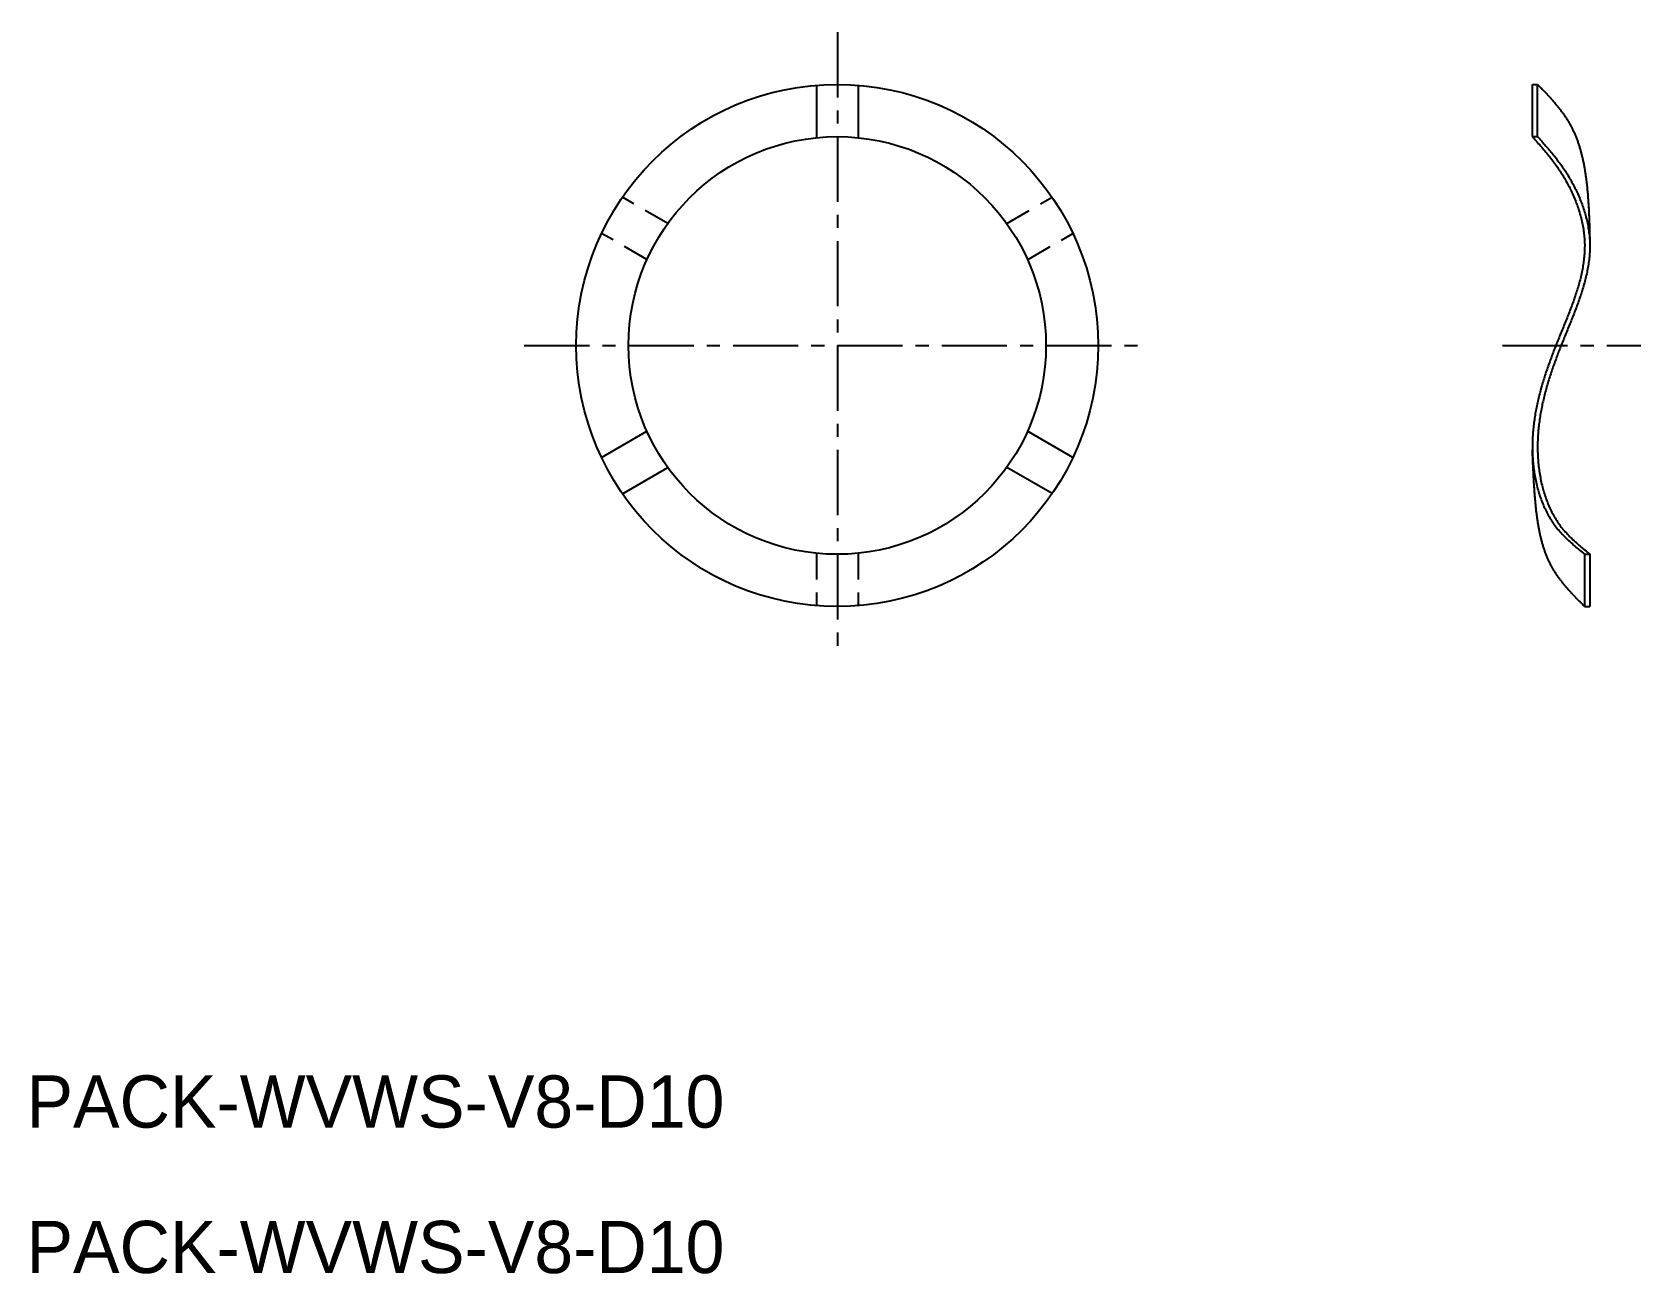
# Model space of a CAD drawing. Extents: x 75.8 to 106.7, y 15.7 to 39.5.
import ezdxf

# ---------------------------------------------------------------- set-up
doc = ezdxf.new("R2010")
doc.units = 0
doc.linetypes.add('CENTER', pattern=[2, 1.25, -0.25, 0.25, -0.25])
doc.linetypes.add('DASHED', pattern=[0.75, 0.5, -0.25])
doc.layers.get('0').update_dxf_attribs({"linetype": 'CONTINUOUS'})
doc.layers.add('CENTER', color=1, linetype='CENTER')

msp = doc.modelspace()

# ---------------------------------------------------------------- linework, layer by layer
at = {"color": 7, "linetype": 'CONTINUOUS'}
for p, q in [((90.867, 38.468), (90.867, 37.464)), ((91.667, 38.468), (91.667, 37.464)), ((104.585, 38.484), (104.685, 38.484)), ((104.585, 37.484), (104.585, 38.484)), ((104.685, 37.484), (104.685, 38.484)), ((104.585, 37.484), (104.685, 37.484)), ((86.749, 31.338), (87.618, 31.84)), ((95.781, 31.34), (94.912, 31.842)), ((87.149, 30.645), (88.018, 31.147)), ((95.381, 30.647), (94.512, 31.149)), ((105.585, 29.484), (105.585, 28.484)), ((105.585, 29.484), (105.685, 29.484)), ((105.685, 29.484), (105.685, 28.484)), ((105.585, 28.484), (105.685, 28.484))]:
    msp.add_line(p, q, dxfattribs=at)
at = {"color": 3, "linetype": 'DASHED'}
for p, q in [((88.018, 35.821), (87.149, 36.323)), ((94.512, 35.82), (95.381, 36.322)), ((87.618, 35.129), (86.749, 35.631)), ((94.912, 35.127), (95.781, 35.629)), ((90.867, 29.504), (90.867, 28.5)), ((91.667, 29.504), (91.667, 28.5))]:
    msp.add_line(p, q, dxfattribs=at)
at = {"color": 7}
for points in [[(104.685, 38.484, 0), (104.697, 38.472, 0), (104.709, 38.459, 0), (104.721, 38.447, 0), (104.733, 38.434, 0), (104.745, 38.421, 0), (104.757, 38.409, 0), (104.769, 38.396, 0), (104.781, 38.384, 0), (104.793, 38.371, 0), (104.804, 38.358, 0), (104.816, 38.346, 0), (104.828, 38.333, 0), (104.84, 38.321, 0), (104.852, 38.308, 0), (104.864, 38.295, 0), (104.875, 38.282, 0), (104.887, 38.27, 0), (104.899, 38.257, 0), (104.911, 38.244, 0), (104.922, 38.231, 0), (104.934, 38.218, 0), (104.945, 38.206, 0), (104.957, 38.193, 0), (104.968, 38.18, 0), (104.979, 38.167, 0), (104.991, 38.154, 0), (105.002, 38.141, 0), (105.013, 38.128, 0), (105.024, 38.115, 0), (105.035, 38.102, 0), (105.046, 38.089, 0), (105.057, 38.075, 0), (105.068, 38.062, 0), (105.079, 38.049, 0), (105.089, 38.035, 0), (105.1, 38.022, 0), (105.11, 38.009, 0), (105.121, 37.995, 0), (105.131, 37.982, 0), (105.141, 37.968, 0), (105.152, 37.954, 0), (105.162, 37.941, 0), (105.172, 37.927, 0), (105.181, 37.913, 0), (105.191, 37.899, 0), (105.201, 37.886, 0), (105.21, 37.871, 0), (105.22, 37.858, 0), (105.229, 37.843, 0), (105.238, 37.829, 0), (105.248, 37.815, 0), (105.257, 37.801, 0), (105.265, 37.786, 0), (105.274, 37.772, 0), (105.283, 37.757, 0), (105.291, 37.743, 0), (105.3, 37.728, 0), (105.308, 37.713, 0), (105.316, 37.699, 0), (105.324, 37.684, 0), (105.332, 37.669, 0), (105.34, 37.654, 0), (105.347, 37.639, 0), (105.355, 37.623, 0), (105.362, 37.608, 0), (105.369, 37.593, 0), (105.377, 37.578, 0), (105.383, 37.562, 0), (105.39, 37.547, 0), (105.397, 37.531, 0), (105.404, 37.516, 0), (105.41, 37.5, 0), (105.417, 37.484, 0), (105.423, 37.468, 0), (105.429, 37.453, 0), (105.435, 37.437, 0), (105.441, 37.421, 0), (105.447, 37.405, 0), (105.453, 37.389, 0), (105.458, 37.372, 0), (105.464, 37.356, 0), (105.469, 37.34, 0), (105.475, 37.324, 0), (105.48, 37.307, 0), (105.485, 37.291, 0), (105.49, 37.275, 0), (105.495, 37.258, 0), (105.5, 37.242, 0), (105.504, 37.225, 0), (105.509, 37.209, 0), (105.514, 37.192, 0), (105.518, 37.175, 0), (105.522, 37.159, 0), (105.527, 37.142, 0), (105.531, 37.125, 0), (105.535, 37.108, 0), (105.539, 37.092, 0), (105.543, 37.075, 0), (105.547, 37.058, 0), (105.551, 37.041, 0), (105.554, 37.024, 0), (105.558, 37.007, 0), (105.561, 36.99, 0), (105.565, 36.973, 0), (105.568, 36.956, 0), (105.571, 36.939, 0), (105.575, 36.922, 0), (105.578, 36.905, 0), (105.581, 36.887, 0), (105.584, 36.87, 0), (105.587, 36.853, 0), (105.59, 36.836, 0), (105.592, 36.819, 0), (105.595, 36.802, 0), (105.598, 36.784, 0), (105.6, 36.767, 0), (105.603, 36.75, 0), (105.605, 36.733, 0), (105.608, 36.715, 0), (105.61, 36.698, 0), (105.612, 36.681, 0), (105.615, 36.664, 0), (105.617, 36.646, 0), (105.619, 36.629, 0), (105.621, 36.612, 0), (105.623, 36.595, 0), (105.625, 36.577, 0), (105.627, 36.56, 0), (105.629, 36.543, 0), (105.631, 36.526, 0), (105.632, 36.508, 0), (105.634, 36.491, 0), (105.636, 36.474, 0), (105.637, 36.457, 0), (105.639, 36.44, 0), (105.641, 36.422, 0), (105.642, 36.405, 0), (105.644, 36.388, 0), (105.645, 36.371, 0), (105.646, 36.354, 0), (105.648, 36.336, 0), (105.649, 36.319, 0), (105.65, 36.302, 0), (105.652, 36.285, 0), (105.653, 36.268, 0), (105.654, 36.251, 0), (105.655, 36.234, 0), (105.656, 36.217, 0), (105.658, 36.199, 0), (105.659, 36.182, 0), (105.66, 36.165, 0), (105.661, 36.148, 0), (105.662, 36.131, 0), (105.663, 36.114, 0), (105.663, 36.097, 0), (105.664, 36.08, 0), (105.665, 36.063, 0), (105.666, 36.046, 0), (105.667, 36.029, 0), (105.668, 36.011, 0), (105.668, 35.994, 0), (105.669, 35.977, 0), (105.67, 35.96, 0), (105.671, 35.943, 0), (105.671, 35.926, 0), (105.672, 35.909, 0), (105.673, 35.892, 0), (105.673, 35.875, 0), (105.674, 35.858, 0), (105.674, 35.841, 0), (105.675, 35.824, 0), (105.676, 35.807, 0), (105.676, 35.79, 0), (105.677, 35.773, 0), (105.677, 35.756, 0), (105.678, 35.739, 0), (105.678, 35.722, 0), (105.679, 35.705, 0), (105.679, 35.688, 0), (105.68, 35.671, 0), (105.68, 35.654, 0), (105.681, 35.637, 0), (105.681, 35.62, 0), (105.682, 35.603, 0), (105.682, 35.586, 0), (105.682, 35.569, 0), (105.683, 35.552, 0), (105.683, 35.535, 0), (105.684, 35.518, 0), (105.684, 35.501, 0), (105.685, 35.484, 0)], [(104.585, 37.484, 0), (104.605, 37.462, 0), (104.625, 37.439, 0), (104.645, 37.416, 0), (104.665, 37.394, 0), (104.685, 37.371, 0), (104.704, 37.349, 0), (104.724, 37.326, 0), (104.744, 37.303, 0), (104.764, 37.28, 0), (104.784, 37.257, 0), (104.803, 37.234, 0), (104.823, 37.211, 0), (104.842, 37.188, 0), (104.861, 37.165, 0), (104.88, 37.141, 0), (104.899, 37.118, 0), (104.918, 37.094, 0), (104.937, 37.07, 0), (104.956, 37.046, 0), (104.974, 37.022, 0), (104.993, 36.997, 0), (105.011, 36.973, 0), (105.029, 36.948, 0), (105.046, 36.923, 0), (105.064, 36.898, 0), (105.081, 36.872, 0), (105.099, 36.847, 0), (105.116, 36.821, 0), (105.132, 36.795, 0), (105.149, 36.769, 0), (105.165, 36.743, 0), (105.181, 36.716, 0), (105.197, 36.689, 0), (105.213, 36.663, 0), (105.228, 36.636, 0), (105.243, 36.608, 0), (105.258, 36.581, 0), (105.273, 36.554, 0), (105.287, 36.526, 0), (105.301, 36.498, 0), (105.315, 36.471, 0), (105.328, 36.443, 0), (105.342, 36.414, 0), (105.355, 36.386, 0), (105.367, 36.358, 0), (105.38, 36.329, 0), (105.392, 36.301, 0), (105.403, 36.272, 0), (105.415, 36.243, 0), (105.426, 36.215, 0), (105.437, 36.186, 0), (105.447, 36.157, 0), (105.457, 36.127, 0), (105.467, 36.098, 0), (105.476, 36.069, 0), (105.486, 36.04, 0), (105.494, 36.01, 0), (105.503, 35.981, 0), (105.511, 35.951, 0), (105.518, 35.922, 0), (105.525, 35.892, 0), (105.532, 35.863, 0), (105.539, 35.833, 0), (105.545, 35.803, 0), (105.551, 35.774, 0), (105.556, 35.744, 0), (105.561, 35.714, 0), (105.565, 35.684, 0), (105.569, 35.655, 0), (105.573, 35.625, 0), (105.576, 35.595, 0), (105.579, 35.565, 0), (105.582, 35.536, 0), (105.583, 35.506, 0), (105.585, 35.476, 0), (105.586, 35.446, 0), (105.587, 35.417, 0), (105.587, 35.387, 0), (105.586, 35.358, 0), (105.586, 35.328, 0), (105.585, 35.298, 0), (105.583, 35.269, 0), (105.581, 35.239, 0), (105.579, 35.21, 0), (105.576, 35.18, 0), (105.573, 35.151, 0), (105.57, 35.121, 0), (105.566, 35.092, 0), (105.562, 35.062, 0), (105.558, 35.033, 0), (105.553, 35.003, 0), (105.548, 34.974, 0), (105.543, 34.945, 0), (105.537, 34.915, 0), (105.531, 34.886, 0), (105.525, 34.857, 0), (105.518, 34.827, 0), (105.511, 34.798, 0), (105.504, 34.769, 0), (105.497, 34.74, 0), (105.489, 34.71, 0), (105.481, 34.681, 0), (105.473, 34.652, 0), (105.465, 34.623, 0), (105.456, 34.593, 0), (105.447, 34.564, 0), (105.438, 34.535, 0), (105.429, 34.506, 0), (105.42, 34.477, 0), (105.41, 34.448, 0), (105.4, 34.419, 0), (105.39, 34.39, 0), (105.38, 34.361, 0), (105.37, 34.331, 0), (105.359, 34.302, 0), (105.349, 34.273, 0), (105.338, 34.244, 0), (105.327, 34.215, 0), (105.316, 34.186, 0), (105.305, 34.157, 0), (105.294, 34.128, 0), (105.283, 34.099, 0), (105.271, 34.07, 0), (105.26, 34.041, 0), (105.248, 34.012, 0), (105.237, 33.983, 0), (105.225, 33.954, 0), (105.214, 33.925, 0), (105.202, 33.896, 0), (105.19, 33.867, 0), (105.178, 33.838, 0), (105.166, 33.809, 0), (105.155, 33.781, 0), (105.143, 33.752, 0), (105.131, 33.723, 0), (105.119, 33.694, 0), (105.107, 33.665, 0), (105.096, 33.636, 0), (105.084, 33.607, 0), (105.072, 33.578, 0), (105.061, 33.549, 0), (105.049, 33.52, 0), (105.037, 33.491, 0), (105.026, 33.462, 0), (105.015, 33.434, 0), (105.003, 33.405, 0), (104.992, 33.376, 0), (104.981, 33.347, 0), (104.97, 33.318, 0), (104.959, 33.289, 0), (104.948, 33.26, 0), (104.937, 33.231, 0), (104.927, 33.202, 0), (104.916, 33.173, 0), (104.906, 33.144, 0), (104.895, 33.115, 0), (104.885, 33.086, 0), (104.875, 33.057, 0), (104.865, 33.028, 0), (104.855, 32.999, 0), (104.845, 32.97, 0), (104.836, 32.941, 0), (104.826, 32.912, 0), (104.817, 32.883, 0), (104.808, 32.854, 0), (104.799, 32.825, 0), (104.79, 32.796, 0), (104.781, 32.767, 0), (104.772, 32.737, 0), (104.764, 32.708, 0), (104.755, 32.679, 0), (104.747, 32.65, 0), (104.739, 32.621, 0), (104.731, 32.591, 0), (104.724, 32.562, 0), (104.716, 32.533, 0), (104.709, 32.503, 0), (104.702, 32.474, 0), (104.695, 32.445, 0), (104.688, 32.415, 0), (104.681, 32.386, 0), (104.675, 32.356, 0), (104.669, 32.327, 0), (104.663, 32.297, 0), (104.657, 32.267, 0), (104.651, 32.238, 0), (104.646, 32.208, 0), (104.64, 32.178, 0), (104.635, 32.149, 0), (104.631, 32.119, 0), (104.626, 32.089, 0), (104.622, 32.059, 0), (104.618, 32.029, 0), (104.614, 31.999, 0), (104.61, 31.969, 0), (104.606, 31.939, 0), (104.603, 31.909, 0), (104.6, 31.879, 0), (104.598, 31.849, 0), (104.595, 31.819, 0), (104.593, 31.788, 0), (104.591, 31.758, 0), (104.589, 31.728, 0), (104.588, 31.697, 0), (104.586, 31.667, 0), (104.585, 31.636, 0), (104.585, 31.606, 0), (104.584, 31.575, 0), (104.584, 31.544, 0), (104.584, 31.514, 0), (104.585, 31.483, 0), (104.585, 31.452, 0), (104.586, 31.421, 0), (104.587, 31.39, 0), (104.589, 31.359, 0), (104.591, 31.328, 0), (104.593, 31.297, 0), (104.595, 31.266, 0), (104.598, 31.235, 0), (104.601, 31.204, 0), (104.604, 31.173, 0), (104.608, 31.142, 0), (104.612, 31.111, 0), (104.616, 31.08, 0), (104.621, 31.049, 0), (104.626, 31.019, 0), (104.631, 30.988, 0), (104.637, 30.957, 0), (104.642, 30.927, 0), (104.649, 30.896, 0), (104.655, 30.865, 0), (104.662, 30.835, 0), (104.669, 30.805, 0), (104.677, 30.775, 0), (104.685, 30.745, 0), (104.693, 30.715, 0), (104.702, 30.685, 0), (104.71, 30.655, 0), (104.72, 30.626, 0), (104.729, 30.596, 0), (104.739, 30.567, 0), (104.75, 30.538, 0), (104.761, 30.51, 0), (104.772, 30.481, 0), (104.783, 30.453, 0), (104.795, 30.424, 0), (104.807, 30.396, 0), (104.82, 30.369, 0), (104.833, 30.341, 0), (104.846, 30.314, 0), (104.86, 30.287, 0), (104.874, 30.26, 0), (104.889, 30.233, 0), (104.904, 30.207, 0), (104.919, 30.181, 0), (104.935, 30.155, 0), (104.951, 30.13, 0), (104.967, 30.105, 0), (104.984, 30.08, 0), (105.002, 30.055, 0), (105.019, 30.031, 0), (105.038, 30.007, 0), (105.056, 29.984, 0), (105.075, 29.961, 0), (105.095, 29.938, 0), (105.114, 29.915, 0), (105.135, 29.893, 0), (105.155, 29.871, 0), (105.176, 29.849, 0), (105.197, 29.827, 0), (105.218, 29.806, 0), (105.24, 29.785, 0), (105.262, 29.764, 0), (105.284, 29.743, 0), (105.306, 29.723, 0), (105.329, 29.702, 0), (105.351, 29.682, 0), (105.374, 29.662, 0), (105.397, 29.642, 0), (105.42, 29.622, 0), (105.444, 29.602, 0), (105.467, 29.582, 0), (105.49, 29.562, 0), (105.514, 29.543, 0), (105.537, 29.523, 0), (105.561, 29.504, 0), (105.585, 29.484, 0)], [(104.685, 37.484, 0), (104.705, 37.462, 0), (104.725, 37.439, 0), (104.745, 37.416, 0), (104.765, 37.394, 0), (104.785, 37.371, 0), (104.804, 37.349, 0), (104.824, 37.326, 0), (104.844, 37.303, 0), (104.864, 37.28, 0), (104.884, 37.257, 0), (104.903, 37.234, 0), (104.923, 37.211, 0), (104.942, 37.188, 0), (104.961, 37.165, 0), (104.98, 37.141, 0), (104.999, 37.118, 0), (105.018, 37.094, 0), (105.037, 37.07, 0), (105.056, 37.046, 0), (105.074, 37.022, 0), (105.093, 36.997, 0), (105.111, 36.973, 0), (105.129, 36.948, 0), (105.146, 36.923, 0), (105.164, 36.898, 0), (105.181, 36.872, 0), (105.199, 36.847, 0), (105.216, 36.821, 0), (105.232, 36.795, 0), (105.249, 36.769, 0), (105.265, 36.743, 0), (105.281, 36.716, 0), (105.297, 36.689, 0), (105.313, 36.663, 0), (105.328, 36.636, 0), (105.343, 36.608, 0), (105.358, 36.581, 0), (105.373, 36.554, 0), (105.387, 36.526, 0), (105.401, 36.498, 0), (105.415, 36.471, 0), (105.428, 36.443, 0), (105.442, 36.414, 0), (105.455, 36.386, 0), (105.467, 36.358, 0), (105.48, 36.329, 0), (105.492, 36.301, 0), (105.503, 36.272, 0), (105.515, 36.243, 0), (105.526, 36.215, 0), (105.537, 36.186, 0), (105.547, 36.157, 0), (105.557, 36.127, 0), (105.567, 36.098, 0), (105.576, 36.069, 0), (105.586, 36.04, 0), (105.594, 36.01, 0), (105.603, 35.981, 0), (105.611, 35.951, 0), (105.618, 35.922, 0), (105.625, 35.892, 0), (105.632, 35.863, 0), (105.639, 35.833, 0), (105.645, 35.803, 0), (105.651, 35.774, 0), (105.656, 35.744, 0), (105.661, 35.714, 0), (105.665, 35.684, 0), (105.669, 35.655, 0), (105.673, 35.625, 0), (105.676, 35.595, 0), (105.679, 35.565, 0), (105.682, 35.536, 0), (105.683, 35.506, 0), (105.685, 35.476, 0), (105.686, 35.446, 0), (105.687, 35.417, 0), (105.687, 35.387, 0), (105.686, 35.358, 0), (105.686, 35.328, 0), (105.685, 35.298, 0), (105.683, 35.269, 0), (105.681, 35.239, 0), (105.679, 35.21, 0), (105.676, 35.18, 0), (105.673, 35.151, 0), (105.67, 35.121, 0), (105.666, 35.092, 0), (105.662, 35.062, 0), (105.658, 35.033, 0), (105.653, 35.003, 0), (105.648, 34.974, 0), (105.643, 34.945, 0), (105.637, 34.915, 0), (105.631, 34.886, 0), (105.625, 34.857, 0), (105.618, 34.827, 0), (105.611, 34.798, 0), (105.604, 34.769, 0), (105.597, 34.74, 0), (105.589, 34.71, 0), (105.581, 34.681, 0), (105.573, 34.652, 0), (105.565, 34.623, 0), (105.556, 34.593, 0), (105.547, 34.564, 0), (105.538, 34.535, 0), (105.529, 34.506, 0), (105.52, 34.477, 0), (105.51, 34.448, 0), (105.5, 34.419, 0), (105.49, 34.39, 0), (105.48, 34.361, 0), (105.47, 34.331, 0), (105.459, 34.302, 0), (105.449, 34.273, 0), (105.438, 34.244, 0), (105.427, 34.215, 0), (105.416, 34.186, 0), (105.405, 34.157, 0), (105.394, 34.128, 0), (105.383, 34.099, 0), (105.371, 34.07, 0), (105.36, 34.041, 0), (105.348, 34.012, 0), (105.337, 33.983, 0), (105.325, 33.954, 0), (105.314, 33.925, 0), (105.302, 33.896, 0), (105.29, 33.867, 0), (105.278, 33.838, 0), (105.266, 33.809, 0), (105.255, 33.781, 0), (105.243, 33.752, 0), (105.231, 33.723, 0), (105.219, 33.694, 0), (105.207, 33.665, 0), (105.196, 33.636, 0), (105.184, 33.607, 0), (105.172, 33.578, 0), (105.161, 33.549, 0), (105.149, 33.52, 0), (105.137, 33.491, 0), (105.126, 33.462, 0), (105.115, 33.434, 0), (105.103, 33.405, 0), (105.092, 33.376, 0), (105.081, 33.347, 0), (105.07, 33.318, 0), (105.059, 33.289, 0), (105.048, 33.26, 0), (105.037, 33.231, 0), (105.027, 33.202, 0), (105.016, 33.173, 0), (105.006, 33.144, 0), (104.995, 33.115, 0), (104.985, 33.086, 0), (104.975, 33.057, 0), (104.965, 33.028, 0), (104.955, 32.999, 0), (104.945, 32.97, 0), (104.936, 32.941, 0), (104.926, 32.912, 0), (104.917, 32.883, 0), (104.908, 32.854, 0), (104.899, 32.825, 0), (104.89, 32.796, 0), (104.881, 32.767, 0), (104.872, 32.737, 0), (104.864, 32.708, 0), (104.855, 32.679, 0), (104.847, 32.65, 0), (104.839, 32.621, 0), (104.831, 32.591, 0), (104.824, 32.562, 0), (104.816, 32.533, 0), (104.809, 32.503, 0), (104.802, 32.474, 0), (104.795, 32.445, 0), (104.788, 32.415, 0), (104.781, 32.386, 0), (104.775, 32.356, 0), (104.769, 32.327, 0), (104.763, 32.297, 0), (104.757, 32.267, 0), (104.751, 32.238, 0), (104.746, 32.208, 0), (104.74, 32.178, 0), (104.735, 32.149, 0), (104.731, 32.119, 0), (104.726, 32.089, 0), (104.722, 32.059, 0), (104.718, 32.029, 0), (104.714, 31.999, 0), (104.71, 31.969, 0), (104.706, 31.939, 0), (104.703, 31.909, 0), (104.7, 31.879, 0), (104.698, 31.849, 0), (104.695, 31.819, 0), (104.693, 31.788, 0), (104.691, 31.758, 0), (104.689, 31.728, 0), (104.688, 31.697, 0), (104.686, 31.667, 0), (104.685, 31.636, 0), (104.685, 31.606, 0), (104.684, 31.575, 0), (104.684, 31.544, 0), (104.684, 31.514, 0), (104.685, 31.483, 0), (104.685, 31.452, 0), (104.686, 31.421, 0), (104.687, 31.39, 0), (104.689, 31.359, 0), (104.691, 31.328, 0), (104.693, 31.297, 0), (104.695, 31.266, 0), (104.698, 31.235, 0), (104.701, 31.204, 0), (104.704, 31.173, 0), (104.708, 31.142, 0), (104.712, 31.111, 0), (104.716, 31.08, 0), (104.721, 31.049, 0), (104.726, 31.019, 0), (104.731, 30.988, 0), (104.737, 30.957, 0), (104.742, 30.927, 0), (104.749, 30.896, 0), (104.755, 30.865, 0), (104.762, 30.835, 0), (104.769, 30.805, 0), (104.777, 30.775, 0), (104.785, 30.745, 0), (104.793, 30.715, 0), (104.802, 30.685, 0), (104.81, 30.655, 0), (104.82, 30.626, 0), (104.829, 30.596, 0), (104.839, 30.567, 0), (104.85, 30.538, 0), (104.861, 30.51, 0), (104.872, 30.481, 0), (104.883, 30.453, 0), (104.895, 30.424, 0), (104.907, 30.396, 0), (104.92, 30.369, 0), (104.933, 30.341, 0), (104.946, 30.314, 0), (104.96, 30.287, 0), (104.974, 30.26, 0), (104.989, 30.233, 0), (105.004, 30.207, 0), (105.019, 30.181, 0), (105.035, 30.155, 0), (105.051, 30.13, 0), (105.067, 30.105, 0), (105.084, 30.08, 0), (105.102, 30.055, 0), (105.119, 30.031, 0), (105.138, 30.007, 0), (105.156, 29.984, 0), (105.175, 29.961, 0), (105.195, 29.938, 0), (105.214, 29.915, 0), (105.235, 29.893, 0), (105.255, 29.871, 0), (105.276, 29.849, 0), (105.297, 29.827, 0), (105.318, 29.806, 0), (105.34, 29.785, 0), (105.362, 29.764, 0), (105.384, 29.743, 0), (105.406, 29.723, 0), (105.429, 29.702, 0), (105.451, 29.682, 0), (105.474, 29.662, 0), (105.497, 29.642, 0), (105.52, 29.622, 0), (105.544, 29.602, 0), (105.567, 29.582, 0), (105.59, 29.562, 0), (105.614, 29.543, 0), (105.637, 29.523, 0), (105.661, 29.504, 0), (105.685, 29.484, 0)], [(105.585, 28.484, 0), (105.572, 28.497, 0), (105.56, 28.509, 0), (105.548, 28.521, 0), (105.536, 28.534, 0), (105.523, 28.546, 0), (105.511, 28.558, 0), (105.499, 28.571, 0), (105.487, 28.583, 0), (105.475, 28.596, 0), (105.462, 28.608, 0), (105.45, 28.621, 0), (105.438, 28.633, 0), (105.426, 28.646, 0), (105.414, 28.658, 0), (105.402, 28.671, 0), (105.39, 28.683, 0), (105.378, 28.696, 0), (105.366, 28.708, 0), (105.354, 28.721, 0), (105.343, 28.734, 0), (105.331, 28.746, 0), (105.319, 28.759, 0), (105.308, 28.772, 0), (105.296, 28.785, 0), (105.285, 28.797, 0), (105.273, 28.81, 0), (105.262, 28.823, 0), (105.25, 28.836, 0), (105.239, 28.849, 0), (105.228, 28.862, 0), (105.217, 28.875, 0), (105.206, 28.888, 0), (105.195, 28.901, 0), (105.184, 28.914, 0), (105.173, 28.927, 0), (105.163, 28.941, 0), (105.152, 28.954, 0), (105.142, 28.968, 0), (105.131, 28.981, 0), (105.121, 28.994, 0), (105.111, 29.008, 0), (105.101, 29.022, 0), (105.091, 29.035, 0), (105.081, 29.049, 0), (105.071, 29.063, 0), (105.061, 29.077, 0), (105.052, 29.09, 0), (105.042, 29.105, 0), (105.033, 29.119, 0), (105.024, 29.133, 0), (105.015, 29.147, 0), (105.006, 29.161, 0), (104.997, 29.175, 0), (104.988, 29.19, 0), (104.98, 29.204, 0), (104.972, 29.219, 0), (104.963, 29.233, 0), (104.955, 29.248, 0), (104.947, 29.263, 0), (104.939, 29.278, 0), (104.932, 29.293, 0), (104.924, 29.308, 0), (104.917, 29.323, 0), (104.909, 29.338, 0), (104.902, 29.353, 0), (104.895, 29.369, 0), (104.888, 29.384, 0), (104.881, 29.399, 0), (104.875, 29.415, 0), (104.868, 29.43, 0), (104.862, 29.446, 0), (104.855, 29.462, 0), (104.849, 29.478, 0), (104.843, 29.493, 0), (104.837, 29.509, 0), (104.831, 29.525, 0), (104.826, 29.541, 0), (104.82, 29.557, 0), (104.815, 29.573, 0), (104.809, 29.59, 0), (104.804, 29.606, 0), (104.799, 29.622, 0), (104.794, 29.638, 0), (104.789, 29.655, 0), (104.784, 29.671, 0), (104.779, 29.687, 0), (104.774, 29.704, 0), (104.77, 29.72, 0), (104.765, 29.737, 0), (104.761, 29.754, 0), (104.757, 29.77, 0), (104.752, 29.787, 0), (104.748, 29.804, 0), (104.744, 29.82, 0), (104.74, 29.837, 0), (104.736, 29.854, 0), (104.733, 29.871, 0), (104.729, 29.888, 0), (104.725, 29.905, 0), (104.722, 29.922, 0), (104.718, 29.939, 0), (104.715, 29.956, 0), (104.712, 29.973, 0), (104.709, 29.99, 0), (104.705, 30.007, 0), (104.702, 30.024, 0), (104.699, 30.042, 0), (104.697, 30.059, 0), (104.694, 30.076, 0), (104.691, 30.093, 0), (104.688, 30.11, 0), (104.686, 30.128, 0), (104.683, 30.145, 0), (104.68, 30.162, 0), (104.678, 30.18, 0), (104.676, 30.197, 0), (104.673, 30.214, 0), (104.671, 30.232, 0), (104.669, 30.249, 0), (104.667, 30.266, 0), (104.664, 30.284, 0), (104.662, 30.301, 0), (104.66, 30.319, 0), (104.658, 30.336, 0), (104.656, 30.353, 0), (104.655, 30.371, 0), (104.653, 30.388, 0), (104.651, 30.405, 0), (104.649, 30.423, 0), (104.648, 30.44, 0), (104.646, 30.458, 0), (104.644, 30.475, 0), (104.643, 30.492, 0), (104.641, 30.51, 0), (104.64, 30.527, 0), (104.638, 30.545, 0), (104.637, 30.562, 0), (104.635, 30.579, 0), (104.634, 30.597, 0), (104.632, 30.614, 0), (104.631, 30.631, 0), (104.63, 30.648, 0), (104.628, 30.666, 0), (104.627, 30.683, 0), (104.626, 30.7, 0), (104.625, 30.718, 0), (104.623, 30.735, 0), (104.622, 30.752, 0), (104.621, 30.769, 0), (104.62, 30.786, 0), (104.619, 30.803, 0), (104.618, 30.821, 0), (104.617, 30.838, 0), (104.615, 30.855, 0), (104.614, 30.872, 0), (104.613, 30.889, 0), (104.612, 30.906, 0), (104.611, 30.923, 0), (104.61, 30.941, 0), (104.609, 30.957, 0), (104.608, 30.975, 0), (104.608, 30.992, 0), (104.607, 31.009, 0), (104.606, 31.026, 0), (104.605, 31.043, 0), (104.604, 31.06, 0), (104.603, 31.077, 0), (104.602, 31.094, 0), (104.601, 31.111, 0), (104.6, 31.128, 0), (104.6, 31.145, 0), (104.599, 31.162, 0), (104.598, 31.179, 0), (104.597, 31.196, 0), (104.596, 31.213, 0), (104.596, 31.23, 0), (104.595, 31.247, 0), (104.594, 31.264, 0), (104.593, 31.281, 0), (104.593, 31.298, 0), (104.592, 31.315, 0), (104.591, 31.332, 0), (104.59, 31.349, 0), (104.59, 31.366, 0), (104.589, 31.383, 0), (104.588, 31.399, 0), (104.587, 31.416, 0), (104.587, 31.433, 0), (104.586, 31.45, 0), (104.585, 31.467, 0), (104.585, 31.484, 0)]]:
    msp.add_polyline3d(points, dxfattribs=at)
at = {"color": 7, "linetype": 'CONTINUOUS'}
for radius in [5, 4]:
    msp.add_circle((91.264, 33.484), radius, dxfattribs=at)
at = {"layer": 'CENTER', "color": 1, "linetype": 'CENTER'}
for p, q in [((91.267, 39.484), (91.267, 27.484)), ((85.267, 33.484), (97.267, 33.484)), ((104.009, 33.484), (106.662, 33.484))]:
    msp.add_line(p, q, dxfattribs=at)

# ---------------------------------------------------------------- texts
at = {"color": 7, "linetype": 'CONTINUOUS'}
for p in [(75.728, 18.504), (75.728, 15.718)]:
    msp.add_text('PACK-WVWS-V8-D10', height=1, dxfattribs=at).set_placement(p)

doc.saveas('drawing.dxf')
